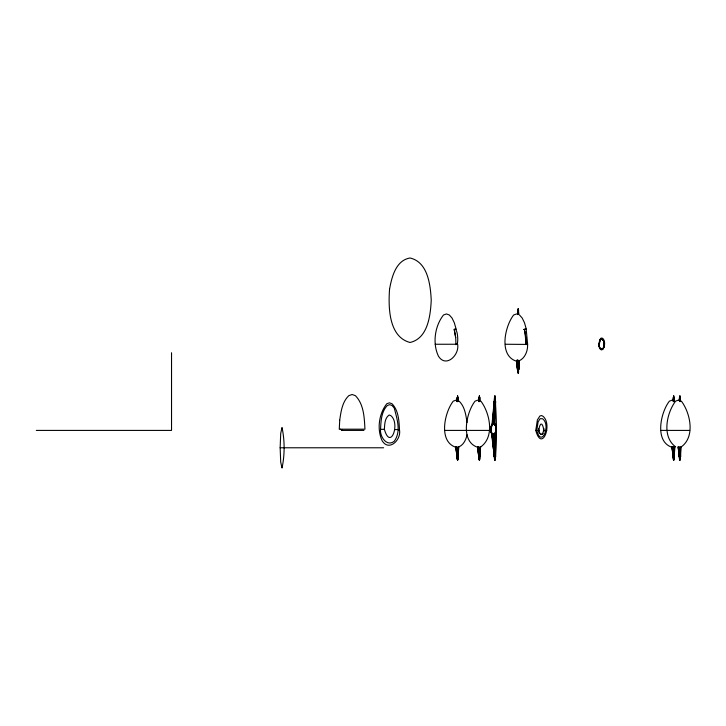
<?xml version="1.0" encoding="UTF-8"?>
<svg xmlns="http://www.w3.org/2000/svg" width="726" height="726" viewBox="0 0 726 726"><rect width="100%" height="100%" fill="white"/><g stroke="black" fill="none" stroke-linecap="round" stroke-linejoin="round"><path stroke-width="1.09" d="M280.154 447.779L280.699 433.476L282.024 427.55C284.81 440.482 284.81 455.075 282.024 468.007L280.699 462.081L280.154 447.779L383.618 447.779M493.816 410.97L494.896 395.824C496.611 417.178 497.346 439.139 494.896 460.429L491.484 433.44L490.731 431.525L491.484 425M457.053 401.66L457.607 395.824L458.315 401.296M457.834 400.58L457.97 397.213L457.661 401.66M458.832 446.799L457.607 460.429L455.737 446.78M478.842 401.66L479.396 395.824L480.104 401.296M479.623 400.58L479.759 397.213L479.45 401.66M480.621 446.799L479.396 460.429L477.527 446.78M492.065 423.784L494.188 401.296L492.745 423.022L493.48 422.759L494.533 397.213L492.745 423.022L491.466 425M491.466 433.44C497.11 437.796 497.709 425.527 494.197 423.022L495.268 397.213L494.415 409.428M517.62 314.54L518.173 308.704L518.881 314.176M518.355 314.585L518.536 310.093L518.228 314.54M519.353 360.813L518.173 373.309L516.431 360.768M673.174 401.66L673.728 395.824L674.436 401.296M673.955 400.58L674.091 397.213L673.782 401.66M674.953 446.799L673.728 460.429L671.859 446.78M679.4 400.543L679.899 395.824L680.607 401.296M680.135 400.58L680.271 397.213L679.963 401.66M681.133 446.799L679.899 460.429L678.03 446.78M599.059 345.585C601.019 355.885 607.435 342.953 602.271 339.214L601.01 339.214C599.004 341.774 597.734 347.917 601.636 349.27M540.153 433.749C538.175 431.026 538.91 426.797 540.698 424.165L541.859 424.165C543.647 426.797 544.382 431.026 542.395 433.749M380.542 429.32C380.969 421.171 381.268 411.715 387.303 405.516L389.662 404.672L392.022 405.516L394.218 407.976C396.94 418.603 401.46 431.498 394.218 441.272C386.731 447.27 379.644 436.362 380.542 429.32L384.372 429.32C390.615 451.282 400.625 422.831 390.633 415.508L389.127 415.018C384.644 418.058 384.726 424.456 384.372 429.32M456.799 344.251L457.625 344.251C459.703 354.742 446.118 368.327 438.486 356.257C432.315 343.462 434.792 325.974 443.513 314.984L446.417 313.95L449.312 314.984L452.017 318.006L454.34 322.825L456.128 329.105M456.191 447.379C437.996 441.925 444.475 412.25 453.287 401.142L456.191 400.108M490.885 428.54C489.224 431.807 493.898 437.297 495.722 432.369M516.576 361.23C498.39 355.767 504.869 326.092 513.681 314.984L516.576 313.95M535.779 430.409L537.385 419.909L539.854 416.062L541.269 415.553L542.694 416.062C553.139 423.712 541.877 453.151 535.779 430.409L536.496 430.409M536.786 430.427L538.102 421.833L540.117 418.693L542.44 418.693C551.37 424.855 541.387 448.668 536.786 430.427L539.037 430.545M538.619 428.494L538.619 431.489M598.796 345.585L599.622 340.167L600.892 338.189L602.353 338.189C607.98 342.073 601.691 357.074 598.796 345.585L599.386 345.585M599.286 346.538L599.73 340.476L600.928 338.606L602.317 338.606C604.431 341.411 605.765 348.072 601.627 349.633M672.312 447.379C654.117 441.925 660.596 412.25 669.408 401.142L672.312 400.108M675.588 446.808C661.613 436.689 666.586 413.094 675.588 401.142L678.483 400.108M457.307 401.433L457.607 395.824M479.096 401.433L479.396 395.824M495.332 405.643L495.604 401.296L494.896 423.784L493.471 422.759L494.896 395.824M517.874 314.313L518.173 308.704M673.429 401.433L673.728 395.824M679.609 401.433L679.899 395.824M494.215 423.022L495.123 408.901M457.008 400.58L457.235 397.213L456.899 401.296M478.797 400.58L479.033 397.213L478.688 401.296M493.48 422.759L494.261 411.651M517.493 314.585L517.801 310.093L517.466 314.176M673.129 400.58L673.356 397.213L673.102 400.28M679.3 400.58L679.536 397.213L679.282 400.28M602.271 339.214L602.317 338.606M399.509 430.146C401.378 439.602 389.136 451.844 382.257 440.963C376.694 429.429 378.927 413.666 386.786 403.756L389.399 402.83L392.022 403.756C398.71 410.626 399.028 421.107 399.509 430.146L398.411 430.146M455.946 344.687L455.71 337.526L454.195 329.159C458.142 327.499 458.56 345.041 456.636 344.251L435.201 344.251M480.884 401.142C489.878 413.094 494.86 436.689 480.884 446.808M496.067 430.409L495.359 433.277M496.049 431.462L495.785 426.797M526.114 344.687L524.88 331.31M543.919 431.489L543.919 428.494M603.36 348.19L604.295 345.585L603.751 342.291M681.387 401.142C690.39 413.094 695.363 436.689 681.387 446.808M490.749 428.431L491.03 426.589M490.985 428.603L491.575 425.3L493.471 423.185L495.359 425.3L495.976 428.603M599.141 343.779L599.812 340.648L600.974 338.842M602.861 339.877L602.961 339.323M467.018 434.801C466.056 439.602 463.742 444.621 459.095 446.808M491.248 426.924L492.192 424.374L493.48 423.44L495.304 425.481M543.52 430.545L545.77 430.427M542.649 434.012L543.211 433.349M519.48 360.65C525.433 357.818 528.038 350.014 527.548 344.251M602.934 348.97L600.974 349.36L599.404 347.536M494.778 433.794C492.655 435.5 490.649 432.406 490.903 430.409M394.626 429.683L398.057 429.493M477.98 400.108L475.076 401.142C466.264 412.25 459.794 441.925 477.98 447.379M541.859 434.121L540.698 434.121M541.986 434.42L540.561 434.42M456.019 329.268L454.222 329.577L455.665 337.554M505.369 344.251L527.648 344.433L526.187 329.268L523.51 329.504M603.896 345.585L604.459 345.585M36.3 430.409L171.536 430.409L171.536 352.736M341.51 430.409L363.935 430.409M444.974 430.409L489.197 430.409M490.64 430.409L491.23 430.409M495.74 430.409L496.303 430.409L496.203 428.431M546.043 430.409L546.769 430.409M661.096 430.409L667.04 430.409M667.276 430.409L689.7 430.409M526.187 329.268L524.363 329.159L525.878 337.526L526.196 344.251M340.222 429.184L342.336 430.409M602.308 338.842L603.46 340.648M519.48 314.984L522.185 318.006L524.508 322.825L526.286 329.105M459.095 401.142C464.858 406.633 465.92 415.072 467.018 422.568M538.901 432.487L539.336 433.349M495.468 425L495.922 426.589M600.284 339.323L600.42 339.877M600.928 338.606L601.01 339.214M678.356 447.361L679.536 459.504L679.01 447.098M672.176 447.361L673.356 459.504L672.83 447.098M516.622 360.241L517.801 372.374L517.284 359.978M477.853 447.361L479.033 459.504L478.507 447.098M456.055 447.361L457.235 459.504L456.718 447.098M678.284 447.071L679.191 456.781L678.81 450.193M672.104 447.071L673.02 456.781L672.793 453.532M516.658 361.022L517.466 369.652L516.994 360.813M477.781 447.071L478.688 456.781L478.398 452.443M455.982 447.071L456.899 456.781L456.6 452.443M679.382 447.098L680.271 459.504L680.09 447.361M673.202 447.098L673.683 453.859M673.928 457.244L674.091 459.504L673.919 447.361M517.647 359.978L518.536 372.374L518.364 360.241M493.762 449.058L494.188 456.781L492.065 434.121L494.533 459.504L493.48 434.702L495.268 459.504L494.896 434.121L495.604 456.781L495.486 433.44M478.87 447.098L479.759 459.504L479.587 447.361M457.081 447.098L457.97 459.504L457.797 447.361M679.164 447.007L679.899 460.429M672.984 447.007L673.728 460.429M517.493 361.003L518.173 373.309M493.48 434.702L494.896 460.429M478.661 447.007L479.396 460.429M456.863 447.007L457.607 460.429M672.494 446.799L672.63 450.193M680.434 451.109L680.607 456.781L680.561 446.78M674.109 446.581L674.436 456.781L674.381 446.78M518.6 360.595L518.881 369.652L518.836 360.768M479.922 451.109L480.104 456.781L480.049 446.78M458.133 451.109L458.315 456.781L458.26 446.78M601.627 338.352L601.636 338.997M339.714 420.209L339.269 429.184L364.942 429.184C364.334 417.713 363.926 404.409 355.431 395.688L352.11 394.499L348.789 395.688C342.191 401.977 340.975 411.633 339.714 420.209M491.13 428.712C491.212 440.637 500.16 429.229 494.116 424.048L492.264 424.71L491.13 428.712M389.544 289.302C388.274 307.152 388.637 336.891 410.027 342.481C427.913 338.443 430.464 315.52 431.235 300.237C430.464 284.964 427.913 262.032 410.027 257.993C395.797 260.335 391.704 277.232 389.544 289.302"/></g></svg>
